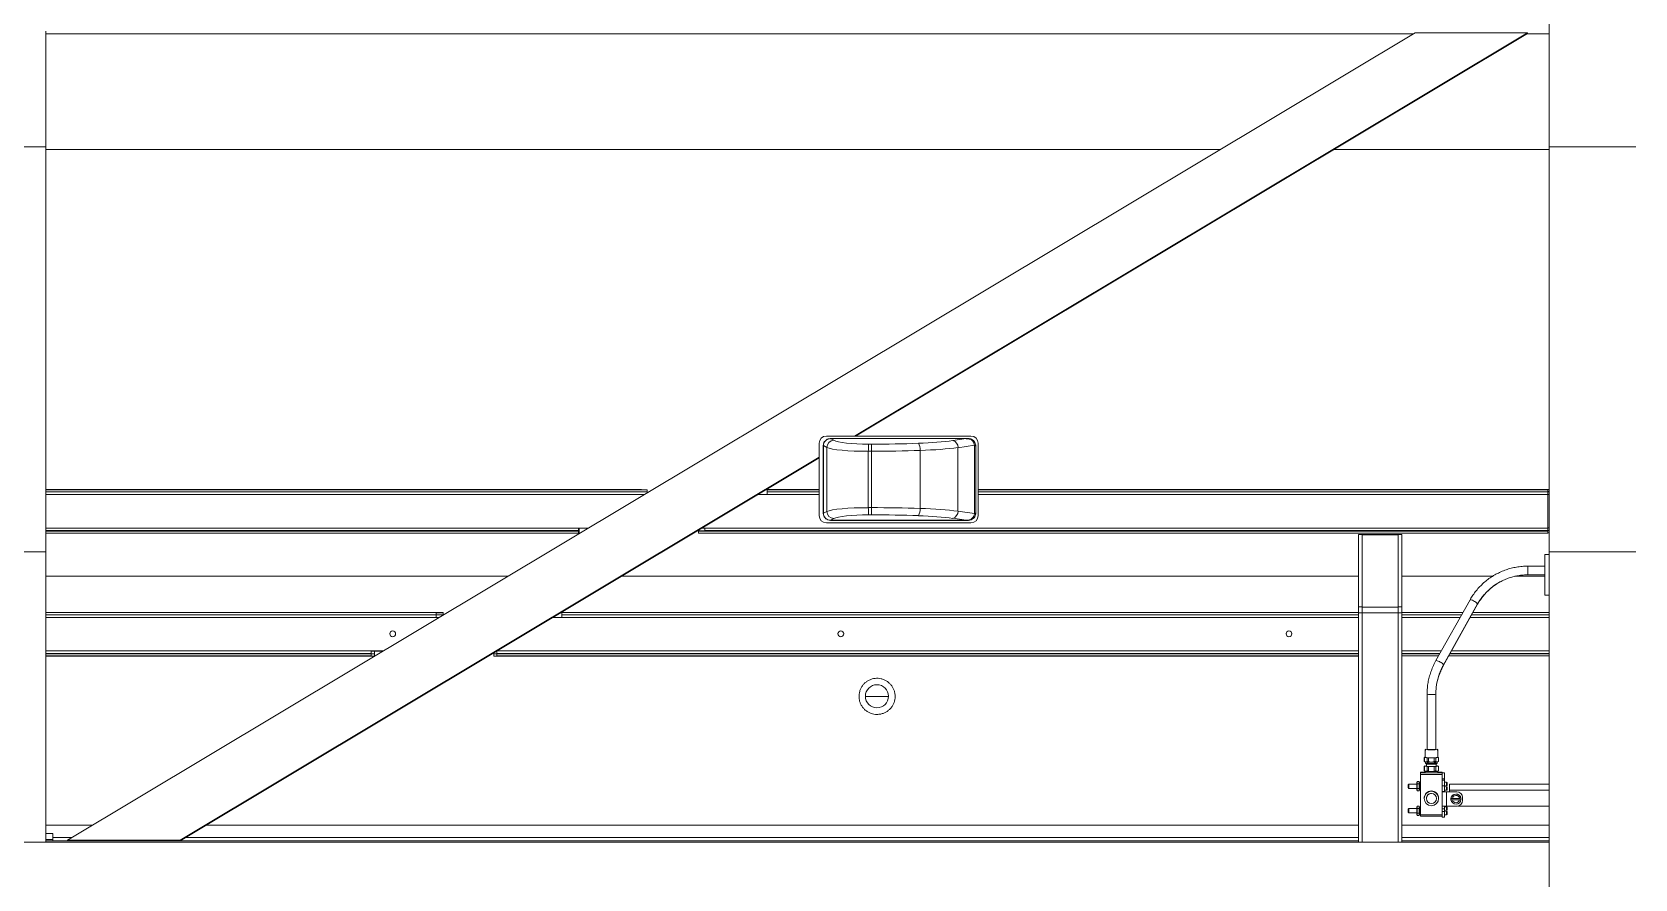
# Model space of a CAD drawing. Header units: millimetres. Extents: x -16985 to -606, y 2122 to 9380.
# Drawn here: x -9383 to -8274, y 5572 to 6158 of the extents above; entities that cross this region are included whole.
import ezdxf

# ---------------------------------------------------------------- set-up
doc = ezdxf.new("R2010")
doc.units = ezdxf.units.MM
for name, pattern in [('K5LT32768', [0]), ('K5LT32769', [0]), ('K5LT_THIN', [0])]:
    doc.linetypes.add(name, pattern=pattern)

msp = doc.modelspace()

# ---------------------------------------------------------------- linework, layer by layer
at = {"color": 7, "linetype": 'K5LT_THIN', "lineweight": 18}
for p, q in [((-8333.6, 6078.2), (-8333.6, 7287.2)), ((-9373.6, 6078.2), (-9373.6, 6158.3)), ((-9373.6, 6156.5), (-8427.2, 6156.5)), ((-9358.6, 5598.7), (-8426.4, 6157)), ((-8348.6, 6157), (-8814.1, 5878.2)), ((-8348.6, 6156.6), (-8813.4, 5878.2)), ((-8426.4, 6157), (-8348.6, 6157)), ((-8348.7, 6156.5), (-8333.6, 6156.5)), ((-8348.6, 6156.6), (-8348.6, 6157)), ((-9373.6, 6078.2), (-9413.6, 6078.2)), ((-9373.6, 5798.2), (-9373.6, 6078.2)), ((-8333.6, 6078.2), (-8273.6, 6078.2)), ((-8333.6, 5798.2), (-8333.6, 6078.2)), ((-8733.6, 5878.2), (-8833.6, 5878.2)), ((-8830.8, 5876.4), (-8830.7, 5876.4)), ((-8830.7, 5876.4), (-8828.5, 5875.3)), ((-8736.9, 5876.4), (-8830.7, 5876.4)), ((-8830.7, 5876.4), (-8830.7, 5876.4)), ((-8830.7, 5876.4), (-8736.9, 5876.4)), ((-8746.1, 5875.1), (-8736.9, 5876.4)), ((-8736.9, 5876.4), (-8736.9, 5876.4)), ((-8736.9, 5876.4), (-8735.3, 5876.4)), ((-8838.6, 5873.2), (-8838.6, 5823.2)), ((-8835.8, 5871.4), (-8835.7, 5871.4)), ((-8835.8, 5824.9), (-8835.8, 5871.4)), ((-8833.4, 5870.3), (-8835.7, 5871.6)), ((-8835.7, 5871.4), (-8835.7, 5824.9)), ((-8833.4, 5870.3), (-8833.4, 5826.1)), ((-8804.6, 5867.7), (-8804.6, 5828.7)), ((-8802.5, 5867.7), (-8804.6, 5867.7)), ((-8804.5, 5872.6), (-8802.5, 5872.6)), ((-8802.5, 5867.7), (-8802.5, 5828.7)), ((-8768.7, 5868.3), (-8768.7, 5828.1)), ((-8731.2, 5871.8), (-8742.6, 5870.1)), ((-8742.6, 5870.1), (-8742.6, 5826.2)), ((-8731.2, 5824.9), (-8731.2, 5871.4)), ((-8731.2, 5871.4), (-8730.3, 5871.4)), ((-8730.3, 5871.4), (-8730.3, 5824.9)), ((-8728.6, 5823.2), (-8728.6, 5873.2)), ((-8838.6, 5863.5), (-9280.7, 5598.7)), ((-8838.6, 5863.1), (-9280.7, 5598.3)), ((-8961.6, 5841.3), (-9373.6, 5841.3)), ((-8957.6, 5841), (-9373.6, 5841)), ((-8957.6, 5839.5), (-9373.6, 5839.5)), ((-8961.6, 5841.3), (-8961.6, 5841)), ((-8957.6, 5841.1), (-8961.6, 5841.1)), ((-8957.6, 5841), (-8957.6, 5841.1)), ((-8957.6, 5839.5), (-8957.6, 5841)), ((-8957.6, 5839.5), (-8957.6, 5838.9)), ((-8874.6, 5837.7), (-8881, 5837.7)), ((-8881, 5837.7), (-8874.6, 5837.7)), ((-8838.6, 5841.3), (-8874.6, 5841.3)), ((-8874.6, 5841), (-8874.6, 5841.3)), ((-8874.6, 5841), (-8874.6, 5839.5)), ((-8838.6, 5841), (-8874.6, 5841)), ((-8874.6, 5841), (-8874.6, 5841)), ((-8838.6, 5839.5), (-8874.6, 5839.5)), ((-8874.6, 5837.7), (-8874.6, 5839.5)), ((-8333.6, 5841.3), (-8728.6, 5841.3)), ((-8334.6, 5841), (-8728.6, 5841)), ((-8334.6, 5839.5), (-8728.6, 5839.5)), ((-8334.6, 5841), (-8334.6, 5839.5)), ((-8334.6, 5841), (-8334.6, 5841)), ((-8333.6, 5839.8), (-8334.6, 5839.8)), ((-8334.6, 5837.7), (-8334.6, 5839.5)), ((-8334.6, 5814.5), (-8334.6, 5837.7)), ((-8835.8, 5824.9), (-8835.7, 5824.9)), ((-8835.7, 5824.8), (-8833.4, 5826.1)), ((-8828.5, 5821.1), (-8830.7, 5820)), ((-8804.6, 5828.7), (-8802.5, 5828.7)), ((-8802.5, 5823.7), (-8804.5, 5823.7)), ((-8736.9, 5820), (-8746.1, 5821.3)), ((-8742.6, 5826.2), (-8731.2, 5824.6)), ((-8731.2, 5824.9), (-8730.3, 5824.9)), ((-9005.1, 5814.5), (-9373.6, 5814.5)), ((-9004.6, 5812.8), (-9373.6, 5812.8)), ((-9005.1, 5812.5), (-9373.6, 5812.5)), ((-9005.1, 5811), (-9373.6, 5811)), ((-9005.1, 5814.5), (-9005.1, 5813.4)), ((-8998.3, 5814.5), (-9005.1, 5814.5)), ((-9005.1, 5811), (-9005.1, 5812.5)), ((-9005.1, 5812.5), (-9005.1, 5812.5)), ((-9004.6, 5811.3), (-9005.1, 5811.3)), ((-9004.6, 5811.2), (-9005.1, 5811.2)), ((-9004.6, 5812.8), (-9004.6, 5814.5)), ((-9004.6, 5812.8), (-9004.6, 5811.3)), ((-9004.6, 5811.2), (-9004.6, 5811.3)), ((-8922.1, 5812.6), (-8922.1, 5813.1)), ((-8922.1, 5812.5), (-8922.1, 5812.6)), ((-8334.6, 5812.5), (-8922.1, 5812.5)), ((-8922.1, 5812.5), (-8922.1, 5811)), ((-8334.6, 5811), (-8922.1, 5811)), ((-8917.6, 5814.6), (-8917.6, 5812.8)), ((-8333.6, 5812.8), (-8917.6, 5812.8)), ((-8917.6, 5812.5), (-8917.6, 5812.8)), ((-8833.6, 5818.2), (-8733.6, 5818.2)), ((-8830.7, 5819.9), (-8830.8, 5819.9)), ((-8830.7, 5820), (-8736.9, 5820)), ((-8830.7, 5819.9), (-8830.7, 5820)), ((-8736.9, 5819.9), (-8830.7, 5819.9)), ((-8736.9, 5819.9), (-8736.9, 5820)), ((-8735.3, 5819.9), (-8736.9, 5819.9)), ((-8465.6, 5810.2), (-8465.6, 5810)), ((-8465.6, 5810), (-8465.6, 5760)), ((-8464.1, 5810.2), (-8464.1, 5810)), ((-8438.1, 5810.2), (-8463.1, 5810.2)), ((-8438.1, 5810.2), (-8463.1, 5810.2)), ((-8463.1, 5810), (-8438.1, 5810)), ((-8463.1, 5809.9), (-8438.1, 5809.9)), ((-8463.1, 5809.9), (-8463.1, 5759.9)), ((-8438.1, 5809.9), (-8438.1, 5759.9)), ((-8437.1, 5810), (-8437.1, 5810.2)), ((-8435.6, 5810), (-8435.6, 5810.2)), ((-8435.6, 5810), (-8435.6, 5760)), ((-8334.6, 5813.4), (-8334.6, 5814.5)), ((-8334.6, 5812.5), (-8334.6, 5812.5)), ((-8334.6, 5812.5), (-8334.6, 5811)), ((-8333.6, 5811.3), (-8334.6, 5811.3)), ((-8333.6, 5811.2), (-8334.6, 5811.2)), ((-9373.6, 5798.2), (-9413.6, 5798.2)), ((-9373.6, 5597.2), (-9373.6, 5798.2)), ((-8336.6, 5788.2), (-8348.4, 5788.2)), ((-8333.6, 5796.2), (-8336.6, 5796.2)), ((-8336.6, 5782.2), (-8336.6, 5796.2)), ((-8333.6, 5798.2), (-8273.6, 5798.2)), ((-8333.6, 5634.3), (-8333.6, 5798.2)), ((-8348.4, 5782.2), (-8336.6, 5782.2)), ((-8336.6, 5768.2), (-8336.6, 5782.2)), ((-8336.6, 5768.2), (-8333.6, 5768.2)), ((-9103.6, 5756.2), (-9373.6, 5756.2)), ((-9103.6, 5756.1), (-9373.6, 5756.1)), ((-9103.6, 5754.6), (-9373.6, 5754.6)), ((-9098.6, 5754.5), (-9373.6, 5754.5)), ((-9103.6, 5756.2), (-9103.6, 5756.1)), ((-9103.6, 5756.1), (-9103.6, 5754.6)), ((-9098.6, 5756.1), (-9103.6, 5756.1)), ((-9098.6, 5756), (-9103.6, 5756)), ((-9103.6, 5752.8), (-9103.6, 5754.5)), ((-9098.6, 5756), (-9098.6, 5756.1)), ((-9098.6, 5754.5), (-9098.6, 5756)), ((-9098.6, 5754.5), (-9098.6, 5754.4)), ((-8465.6, 5756.2), (-9016.6, 5756.2)), ((-9016.6, 5756.2), (-9016.6, 5756.1)), ((-8465.6, 5756.1), (-9016.6, 5756.1)), ((-9016.6, 5754.6), (-9016.6, 5756.1)), ((-8465.6, 5754.6), (-9016.6, 5754.6)), ((-9016.6, 5754.6), (-9016.6, 5752.8)), ((-9016.1, 5754.6), (-9016.1, 5754.5)), ((-8465.6, 5754.5), (-9016.1, 5754.5)), ((-9016.1, 5754.2), (-9016.1, 5754.5)), ((-8465.6, 5760), (-8465.6, 5756)), ((-8465.6, 5597.8), (-8465.6, 5756)), ((-8463.1, 5759.9), (-8438.1, 5759.9)), ((-8463.1, 5759.9), (-8463.1, 5755.9)), ((-8463.1, 5755.9), (-8438.1, 5755.9)), ((-8438.1, 5759.9), (-8438.1, 5755.9)), ((-8435.6, 5760), (-8435.6, 5756)), ((-8393.3, 5756.2), (-8435.6, 5756.2)), ((-8393.3, 5756.1), (-8435.6, 5756.1)), ((-8435.6, 5597.8), (-8435.6, 5756)), ((-8394.2, 5754.6), (-8435.6, 5754.6)), ((-8388.3, 5765), (-8412, 5722.9)), ((-8406.9, 5719.2), (-8383.1, 5761.9)), ((-8406.7, 5720), (-8383.1, 5762.1)), ((-8333.6, 5754.6), (-8387.2, 5754.6)), ((-8333.6, 5756.1), (-8386.4, 5756.1)), ((-8333.6, 5756.2), (-8386.3, 5756.2)), ((-9103.6, 5752.8), (-9373.6, 5752.8)), ((-9103.6, 5752.7), (-9103.6, 5752.8)), ((-9101.5, 5752.7), (-9103.6, 5752.7)), ((-9016.6, 5752.7), (-9023, 5752.7)), ((-9016.6, 5752.7), (-9023, 5752.7)), ((-9016.6, 5752.8), (-9016.6, 5752.7)), ((-9135.6, 5741.8), (-9135.6, 5741.4)), ((-9131.6, 5741.4), (-9131.6, 5741.8)), ((-8825.6, 5741.8), (-8825.6, 5741.4)), ((-8821.6, 5741.4), (-8821.6, 5741.8)), ((-8515.6, 5741.8), (-8515.6, 5741.4)), ((-8511.6, 5741.4), (-8511.6, 5741.8)), ((-9148.6, 5729.6), (-9373.6, 5729.6)), ((-9148.6, 5727.7), (-9373.6, 5727.7)), ((-9148.6, 5727.6), (-9373.6, 5727.6)), ((-9148.6, 5726.1), (-9373.6, 5726.1)), ((-9146.1, 5726), (-9373.6, 5726)), ((-9148.6, 5729.7), (-9139.9, 5729.7)), ((-9148.6, 5729.6), (-9148.6, 5729.7)), ((-9148.6, 5727.7), (-9148.6, 5729.6)), ((-9148.6, 5727.6), (-9148.6, 5727.7)), ((-9148.6, 5727.6), (-9148.6, 5726.1)), ((-9146.1, 5727.5), (-9148.6, 5727.5)), ((-9146.1, 5729.5), (-9146.1, 5727.6)), ((-9140.2, 5729.5), (-9146.1, 5729.5)), ((-9146.1, 5727.6), (-9146.1, 5727.5)), ((-9146.1, 5726), (-9146.1, 5727.5)), ((-9063.6, 5727.6), (-9063.6, 5728.4)), ((-9063.6, 5727.5), (-9063.6, 5727.6)), ((-9061.6, 5727.5), (-9063.6, 5727.5)), ((-9063.6, 5727.5), (-9063.6, 5726)), ((-8465.6, 5726), (-9063.6, 5726)), ((-9061.6, 5729.6), (-9061.6, 5727.7)), ((-9061.6, 5727.7), (-9061.6, 5727.6)), ((-8465.6, 5727.6), (-9061.6, 5727.6)), ((-9061.6, 5726.1), (-9061.6, 5727.6)), ((-8465.6, 5726.1), (-9061.6, 5726.1)), ((-8409.4, 5727.6), (-8435.6, 5727.6)), ((-8410.2, 5726.1), (-8435.6, 5726.1)), ((-8333.6, 5726.1), (-8403.1, 5726.1)), ((-8333.6, 5727.6), (-8402.2, 5727.6)), ((-8418.1, 5699.6), (-8418.1, 5661.3)), ((-8412.1, 5661.3), (-8412.1, 5699.6)), ((-8806.6, 5698), (-8790.6, 5698)), ((-8420, 5655.9), (-8420, 5655.6)), ((-8420, 5655.6), (-8420, 5653.1)), ((-8419.6, 5656.1), (-8419.9, 5655.9)), ((-8419.9, 5655.9), (-8419.5, 5655.9)), ((-8419.6, 5655.8), (-8419.9, 5655.6)), ((-8419.9, 5655.6), (-8419, 5655.8)), ((-8419.9, 5655.6), (-8419.9, 5653.1)), ((-8419, 5661.6), (-8419.5, 5661.1)), ((-8419, 5661.3), (-8419.5, 5660.8)), ((-8419.5, 5661.1), (-8419.5, 5660.8)), ((-8419.5, 5661.1), (-8419.5, 5661.1)), ((-8419.5, 5660.8), (-8419.5, 5655.8)), ((-8419, 5655.8), (-8418, 5655.5)), ((-8418, 5653), (-8418, 5655.5)), ((-8417, 5655.5), (-8415.1, 5655.7)), ((-8417, 5655.5), (-8417, 5653)), ((-8415.1, 5655.7), (-8413.1, 5655.5)), ((-8413.1, 5653), (-8413.1, 5655.5)), ((-8412.1, 5655.5), (-8411.2, 5655.8)), ((-8412.1, 5655.5), (-8412.1, 5653)), ((-8410.7, 5661.1), (-8411.2, 5661.6)), ((-8410.7, 5660.8), (-8411.2, 5661.3)), ((-8411.2, 5655.8), (-8410.2, 5655.6)), ((-8410.7, 5660.8), (-8410.7, 5661.1)), ((-8410.7, 5655.8), (-8410.7, 5660.8)), ((-8410.7, 5655.9), (-8410.2, 5655.9)), ((-8410.2, 5655.9), (-8410.6, 5656.1)), ((-8410.2, 5655.6), (-8410.6, 5655.8)), ((-8410.2, 5655.6), (-8410.2, 5655.9)), ((-8410.2, 5653.1), (-8410.2, 5655.6)), ((-8410.2, 5653.1), (-8410.2, 5655.6)), ((-8419.5, 5645.8), (-8422.6, 5645.8)), ((-8422.6, 5645.8), (-8422.6, 5645.2)), ((-8422.6, 5645.8), (-8422.6, 5645.8)), ((-8422.6, 5645.2), (-8407.6, 5645.2)), ((-8422.6, 5645.2), (-8422.6, 5644.2)), ((-8407.6, 5644.2), (-8422.6, 5644.2)), ((-8422.6, 5644.2), (-8422.6, 5616.2)), ((-8420, 5649.9), (-8420, 5649.6)), ((-8420, 5649.6), (-8420, 5646.6)), ((-8419.9, 5653.1), (-8419.6, 5652.8)), ((-8419.9, 5653.1), (-8419, 5652.8)), ((-8419.6, 5650.1), (-8419.9, 5649.9)), ((-8419, 5650), (-8419.9, 5649.9)), ((-8419.6, 5649.8), (-8419.9, 5649.6)), ((-8419, 5649.8), (-8419.9, 5649.6)), ((-8419.9, 5649.6), (-8419.9, 5646.6)), ((-8419.9, 5646.6), (-8419.6, 5646.3)), ((-8419, 5646.3), (-8419.9, 5646.6)), ((-8419.5, 5646.3), (-8419.5, 5645.4)), ((-8419.5, 5645.4), (-8419.4, 5645.3)), ((-8419.1, 5652.8), (-8419.1, 5651.9)), ((-8419.1, 5651.9), (-8418.5, 5651.3)), ((-8419, 5652.8), (-8418, 5653)), ((-8418, 5649.5), (-8419, 5649.8)), ((-8418, 5646.5), (-8419, 5646.3)), ((-8418.5, 5651.3), (-8418.5, 5649.8)), ((-8418, 5646.5), (-8418, 5649.5)), ((-8417, 5653), (-8415.1, 5652.7)), ((-8415.1, 5649.7), (-8417, 5649.5)), ((-8417, 5649.5), (-8417, 5646.5)), ((-8415.1, 5646.2), (-8417, 5646.5)), ((-8415.1, 5652.7), (-8413.1, 5653)), ((-8413.1, 5649.5), (-8415.1, 5649.7)), ((-8413.1, 5646.5), (-8415.1, 5646.2)), ((-8413.1, 5646.5), (-8413.1, 5649.5)), ((-8412.1, 5653), (-8411.2, 5652.8)), ((-8411.2, 5649.8), (-8412.1, 5649.5)), ((-8412.1, 5649.5), (-8412.1, 5646.5)), ((-8411.2, 5646.3), (-8412.1, 5646.5)), ((-8411.7, 5651.3), (-8411.1, 5651.9)), ((-8411.7, 5649.8), (-8411.7, 5651.3)), ((-8411.2, 5652.8), (-8410.2, 5653.1)), ((-8410.2, 5649.9), (-8411.2, 5650)), ((-8410.2, 5649.6), (-8411.2, 5649.8)), ((-8410.2, 5646.6), (-8411.2, 5646.3)), ((-8411.1, 5651.9), (-8411.1, 5652.8)), ((-8410.8, 5645.3), (-8410.7, 5645.4)), ((-8410.7, 5645.4), (-8410.7, 5646.3)), ((-8407.6, 5645.8), (-8410.7, 5645.8)), ((-8410.6, 5652.8), (-8410.2, 5653.1)), ((-8410.2, 5649.9), (-8410.6, 5650.1)), ((-8410.2, 5649.6), (-8410.6, 5649.8)), ((-8410.6, 5646.3), (-8410.2, 5646.6)), ((-8410.2, 5649.6), (-8410.2, 5649.9)), ((-8410.2, 5646.6), (-8410.2, 5649.6)), ((-8410.2, 5646.6), (-8410.2, 5649.6)), ((-8407.6, 5645.2), (-8407.6, 5645.8)), ((-8407.6, 5645.8), (-8407.6, 5645.8)), ((-8406.1, 5645.3), (-8407.6, 5645.3)), ((-8407.6, 5645.3), (-8406.1, 5645.3)), ((-8407.6, 5645.2), (-8407.6, 5645.3)), ((-8407.6, 5645.2), (-8406.1, 5645.2)), ((-8407.6, 5645.2), (-8407.6, 5644.2)), ((-8407.6, 5641.1), (-8407.6, 5644.2)), ((-8406.1, 5645.2), (-8406.1, 5645.3)), ((-8406.1, 5645.3), (-8406.1, 5645.3)), ((-8406.1, 5641.1), (-8406.1, 5645.2)), ((-8430.6, 5637.5), (-8431.1, 5637)), ((-8431.1, 5637), (-8431.1, 5635)), ((-8431.1, 5635), (-8430.6, 5634.5)), ((-8425.2, 5637.5), (-8430.6, 5637.5)), ((-8430.6, 5637.5), (-8430.6, 5636)), ((-8430.6, 5636), (-8430.6, 5634.5)), ((-8430.6, 5634.5), (-8425.2, 5634.5)), ((-8424.8, 5639.2), (-8425.2, 5638.5)), ((-8425.2, 5638.5), (-8425.2, 5633.5)), ((-8425.2, 5633.5), (-8424.8, 5632.8)), ((-8423.7, 5639.2), (-8424.8, 5639.2)), ((-8423.7, 5637.6), (-8424.8, 5637.6)), ((-8423.7, 5634.4), (-8424.8, 5634.4)), ((-8424.8, 5632.8), (-8423.7, 5632.8)), ((-8423.4, 5638.5), (-8423.7, 5639.2)), ((-8423.7, 5632.8), (-8423.4, 5633.5)), ((-8423.4, 5636), (-8423.4, 5638.5)), ((-8422.6, 5638.3), (-8423.4, 5638.3)), ((-8423.4, 5636.1), (-8422.6, 5636.4)), ((-8423.4, 5633.5), (-8423.4, 5636)), ((-8422.6, 5635.8), (-8423.4, 5635.5)), ((-8423.4, 5633.6), (-8422.6, 5633.6)), ((-8415.5, 5632.6), (-8415.1, 5632.7)), ((-8415.1, 5632.7), (-8414.5, 5632.6)), ((-8407.6, 5641.1), (-8406.1, 5641.1)), ((-8407.6, 5640.1), (-8407.6, 5641.1)), ((-8407.6, 5640.1), (-8406.1, 5640.1)), ((-8407.6, 5636.6), (-8407.6, 5640.1)), ((-8407.6, 5616.2), (-8407.6, 5636.6)), ((-8407.6, 5636.2), (-8406.1, 5636.2)), ((-8406.1, 5640.1), (-8406.1, 5641.1)), ((-8406.1, 5636.2), (-8406.1, 5640.1)), ((-8404.6, 5638.7), (-8406.1, 5638.7)), ((-8406.1, 5632.3), (-8406.1, 5636.2)), ((-8406.1, 5633.2), (-8404.6, 5633.2)), ((-8405, 5636.4), (-8404.6, 5636.4)), ((-8405, 5635.6), (-8405, 5636.4)), ((-8404.6, 5635.6), (-8405, 5635.6)), ((-8404.1, 5636.4), (-8404.6, 5636.4)), ((-8404.6, 5635.6), (-8404.1, 5635.6)), ((-8404.1, 5638.2), (-8404.1, 5636.4)), ((-8404.1, 5635.6), (-8404.1, 5633.7)), ((-8333.6, 5637.3), (-8402.6, 5637.3)), ((-8402.6, 5633.2), (-8402.6, 5637.3)), ((-8402.6, 5637.3), (-8402.6, 5637.3)), ((-8333.6, 5633.2), (-8402.6, 5633.2)), ((-8402.6, 5632.2), (-8402.6, 5633.2)), ((-8400.8, 5637.4), (-8333.6, 5637.6)), ((-8333.6, 5633.2), (-8333.6, 5634.3)), ((-8333.6, 5622.2), (-8333.6, 5633.2)), ((-8424.8, 5622.2), (-8425.2, 5621.5)), ((-8425.2, 5621.5), (-8425.2, 5616.5)), ((-8423.7, 5622.2), (-8424.8, 5622.2)), ((-8423.4, 5621.5), (-8423.7, 5622.2)), ((-8423.4, 5619), (-8423.4, 5621.5)), ((-8420.1, 5627.7), (-8420.1, 5627.7)), ((-8420.1, 5627.6), (-8420.1, 5627.5)), ((-8418.6, 5627.5), (-8418.6, 5627.5)), ((-8411.6, 5627.5), (-8411.6, 5627.5)), ((-8410.1, 5627.9), (-8410.1, 5627.7)), ((-8410.1, 5627.7), (-8410.1, 5627.7)), ((-8410.1, 5627.5), (-8410.1, 5627.6)), ((-8407.6, 5632.3), (-8406.1, 5632.3)), ((-8406.1, 5632.2), (-8407.6, 5632.2)), ((-8406.1, 5632.2), (-8406.1, 5632.3)), ((-8406.1, 5620.4), (-8406.1, 5622.2)), ((-8404.6, 5621.7), (-8406.1, 5621.7)), ((-8404.6, 5632.2), (-8404.6, 5622.2)), ((-8404.6, 5632.2), (-8397.6, 5632.2)), ((-8404.6, 5632.2), (-8404.6, 5632.2)), ((-8404.6, 5632.2), (-8397.6, 5632.2)), ((-8397.6, 5622.2), (-8404.6, 5622.2)), ((-8401.6, 5627.1), (-8401.6, 5627.1)), ((-8401.5, 5627.5), (-8401.5, 5627.5)), ((-8401.5, 5626.5), (-8394.6, 5626.7)), ((-8401.5, 5626.5), (-8401.5, 5626.5)), ((-8400.5, 5627.5), (-8395.6, 5627.6)), ((-8395.6, 5626.6), (-8400.5, 5626.5)), ((-8397.6, 5632.2), (-8397.6, 5632.2)), ((-8333.6, 5622.2), (-8397, 5622.2)), ((-8394.6, 5627.7), (-8394.6, 5627.7)), ((-8394.6, 5627.1), (-8394.6, 5627.1)), ((-8394.6, 5626.7), (-8394.6, 5626.7)), ((-8393.6, 5628.2), (-8393.6, 5628.2)), ((-8393.6, 5628.2), (-8393.6, 5626.2)), ((-8333.6, 4760.2), (-8333.6, 5622.2)), ((-8430.6, 5620.5), (-8431.1, 5620)), ((-8431.1, 5620), (-8431.1, 5618)), ((-8431.1, 5618), (-8430.6, 5617.5)), ((-8425.2, 5620.5), (-8430.6, 5620.5)), ((-8430.6, 5620.5), (-8430.6, 5619)), ((-8430.6, 5619), (-8430.6, 5617.5)), ((-8430.6, 5617.5), (-8425.2, 5617.5)), ((-8425.2, 5616.5), (-8424.8, 5615.8)), ((-8423.7, 5620.6), (-8424.8, 5620.6)), ((-8423.7, 5617.4), (-8424.8, 5617.4)), ((-8424.8, 5615.8), (-8423.7, 5615.8)), ((-8423.7, 5615.8), (-8423.4, 5616.5)), ((-8422.6, 5621.3), (-8423.4, 5621.3)), ((-8423.4, 5619.1), (-8422.6, 5619.4)), ((-8423.4, 5616.5), (-8423.4, 5619)), ((-8422.6, 5618.8), (-8423.4, 5618.5)), ((-8423.4, 5616.6), (-8422.6, 5616.6)), ((-8422.6, 5616.2), (-8407.6, 5616.2)), ((-8422.6, 5616.2), (-8422.6, 5615.2)), ((-8422.6, 5615.2), (-8407.6, 5615.2)), ((-8407.6, 5620.4), (-8406.1, 5620.4)), ((-8407.6, 5618.4), (-8406.1, 5618.4)), ((-8407.6, 5616.2), (-8407.6, 5615.2)), ((-8407.6, 5614.5), (-8407.6, 5615.2)), ((-8407.6, 5614.5), (-8406.1, 5614.5)), ((-8406.1, 5618.4), (-8406.1, 5620.4)), ((-8406.1, 5614.5), (-8406.1, 5618.4)), ((-8406.1, 5616.2), (-8404.6, 5616.2)), ((-8405, 5619.4), (-8404.6, 5619.4)), ((-8405, 5618.6), (-8405, 5619.4)), ((-8404.6, 5618.6), (-8405, 5618.6)), ((-8404.1, 5619.4), (-8404.6, 5619.4)), ((-8404.6, 5618.6), (-8404.1, 5618.6)), ((-8404.1, 5621.2), (-8404.1, 5619.4)), ((-8404.1, 5618.6), (-8404.1, 5616.7)), ((-9368.6, 5603.2), (-9373.6, 5603.2)), ((-9368.6, 5600.6), (-9368.6, 5603.2)), ((-9368.6, 5598.2), (-9368.6, 5600.6)), ((-11573.6, 5597.2), (-8333.6, 5597.2)), ((-9373.6, 5597.2), (-9413.6, 5597.2)), ((-9368.6, 5599.2), (-9373.6, 5599.2)), ((-9373.6, 5598.2), (-8465.6, 5598.2)), ((-9280.7, 5598.7), (-9358.6, 5598.7)), ((-9358.6, 5598.3), (-9358.6, 5598.7)), ((-9280.7, 5598.3), (-9358.6, 5598.3)), ((-9354.7, 5598.3), (-9354.7, 5598.7)), ((-9284.6, 5598.7), (-9354.7, 5598.7)), ((-9354.7, 5598.3), (-9354.1, 5598.7)), ((-9284.6, 5598.3), (-9354.7, 5598.3)), ((-9284.6, 5598.3), (-9284.6, 5598.7)), ((-9280.7, 5598.3), (-9280.7, 5598.7)), ((-8435.6, 5598.2), (-8333.6, 5598.2))]:
    msp.add_line(p, q, dxfattribs=at)
at = {"color": 8, "linetype": 'K5LT32768', "lineweight": 15, "true_color": 0x808080}
for p, q in [((-8560.9, 6076.4), (-9373.6, 6076.4)), ((-8333.6, 6076.4), (-8482.4, 6076.4)), ((-8959.5, 5837.7), (-9373.6, 5837.7)), ((-8838.6, 5837.7), (-8874.6, 5837.7)), ((-8334.6, 5837.7), (-8728.6, 5837.7)), ((-8333.6, 5839.7), (-8334.6, 5839.7)), ((-8333.6, 5837.8), (-8334.6, 5837.8)), ((-8917.6, 5812.6), (-8922.1, 5812.6)), ((-8334.6, 5814.5), (-8919.8, 5814.5)), ((-8463.1, 5810.2), (-8463.1, 5810)), ((-8438.1, 5810.2), (-8438.1, 5810)), ((-8333.6, 5814.6), (-8334.6, 5814.6)), ((-8348.4, 5785.2), (-8348.4, 5788.2)), ((-9053.9, 5781.2), (-9373.6, 5781.2)), ((-8465.6, 5781.2), (-8975.4, 5781.2)), ((-8372.8, 5781.2), (-8435.6, 5781.2)), ((-8336.6, 5781.2), (-8357.3, 5781.2)), ((-8348.4, 5782.2), (-8348.4, 5785.2)), ((-8463.1, 5597.7), (-8463.1, 5755.9)), ((-8438.1, 5597.7), (-8438.1, 5755.9)), ((-9101.5, 5752.7), (-9103.6, 5752.7)), ((-8465.6, 5752.8), (-9016.6, 5752.8)), ((-8395.2, 5752.8), (-8435.6, 5752.8)), ((-8333.6, 5752.8), (-8388.2, 5752.8)), ((-9146.1, 5729.5), (-9148.6, 5729.5)), ((-9146.1, 5727.6), (-9148.6, 5727.6)), ((-9061.6, 5727.6), (-9063.6, 5727.6)), ((-9061.6, 5729.5), (-9061.7, 5729.5)), ((-8465.6, 5727.7), (-9061.6, 5727.7)), ((-8465.6, 5729.6), (-9061.5, 5729.6)), ((-8408.2, 5729.6), (-8435.6, 5729.6)), ((-8409.3, 5727.7), (-8435.6, 5727.7)), ((-8333.6, 5727.7), (-8402.2, 5727.7)), ((-8333.6, 5729.6), (-8401.1, 5729.6)), ((-8419.5, 5645.8), (-8422.6, 5645.8)), ((-8407.6, 5645.8), (-8410.7, 5645.8)), ((-8404.6, 5636.4), (-8404.6, 5638.7)), ((-8404.6, 5633.2), (-8404.6, 5635.6)), ((-8404.6, 5619.4), (-8404.6, 5621.7)), ((-8404.6, 5616.2), (-8404.6, 5618.6)), ((-9341.3, 5609), (-9373.6, 5609)), ((-9368.6, 5600.6), (-9355.4, 5600.6)), ((-9276.9, 5600.6), (-8465.6, 5600.6)), ((-8465.6, 5609), (-9262.8, 5609)), ((-8333.6, 5609), (-8435.6, 5609)), ((-8435.6, 5600.6), (-8333.6, 5600.6))]:
    msp.add_line(p, q, dxfattribs=at)
at = {"color": 8, "linetype": 'K5LT32769', "true_color": 0x808080, "const_width": 0.18}
for points in [[(-8383.1, 5761.9), (-8383.1, 5761.9), (-8383.1, 5762)], [(-8406.9, 5719.2), (-8406.9, 5719.3), (-8407, 5719.4)]]:
    msp.add_lwpolyline(points, dxfattribs=at)
at = {"color": 7, "linetype": 'K5LT_THIN', "const_width": 0.18}
for points in [[(-8419.9, 5655.9), (-8419.9, 5655.9), (-8419.9, 5655.9), (-8420, 5655.9), (-8420, 5655.9), (-8420, 5655.9), (-8419.9, 5655.9)], [(-8419.9, 5655.6), (-8419.9, 5655.6), (-8419.9, 5655.6), (-8420, 5655.6), (-8420, 5655.6), (-8420, 5655.6), (-8419.9, 5655.6)], [(-8419.5, 5656.1), (-8419.5, 5656.1), (-8419.6, 5656.1), (-8419.5, 5656.1), (-8419.5, 5656.1)], [(-8419, 5655.8), (-8419.2, 5655.8), (-8419.4, 5655.8), (-8419.5, 5655.8), (-8419.6, 5655.8), (-8419.5, 5655.9), (-8419.5, 5655.9)], [(-8419.5, 5660.8), (-8419.5, 5660.8), (-8419.3, 5660.8), (-8418.8, 5660.8), (-8417.9, 5660.8), (-8416.9, 5660.7), (-8415.7, 5660.7), (-8414.4, 5660.7), (-8413.2, 5660.7), (-8412.2, 5660.8), (-8411.4, 5660.8), (-8410.8, 5660.8), (-8410.7, 5660.8), (-8410.7, 5660.8)], [(-8418.1, 5661.7), (-8418.2, 5661.7), (-8418.8, 5661.6), (-8419, 5661.6), (-8418.8, 5661.6), (-8418.2, 5661.5), (-8418.1, 5661.5)], [(-8418.1, 5661.4), (-8418.2, 5661.4), (-8418.8, 5661.4), (-8419, 5661.3), (-8418.8, 5661.3), (-8418.2, 5661.3), (-8417.3, 5661.3), (-8416.3, 5661.2), (-8415.1, 5661.2), (-8413.8, 5661.2), (-8412.8, 5661.3), (-8411.9, 5661.3), (-8411.3, 5661.3), (-8411.2, 5661.3), (-8411.3, 5661.4), (-8411.9, 5661.4), (-8412.1, 5661.4)], [(-8419.5, 5661.1), (-8419.3, 5661.1), (-8419.2, 5661.1)], [(-8418.1, 5661.6), (-8418.1, 5661.6), (-8418.1, 5661.6), (-8418.1, 5661.6)], [(-8415.1, 5661.3), (-8416.1, 5661.3), (-8417, 5661.3), (-8417.7, 5661.3), (-8418.1, 5661.3), (-8418.1, 5661.4), (-8418.1, 5661.4)], [(-8412.1, 5661.4), (-8412, 5661.4), (-8412, 5661.3), (-8412.4, 5661.3), (-8413.1, 5661.3), (-8414, 5661.3), (-8415.1, 5661.3)], [(-8412.1, 5661.5), (-8411.9, 5661.5), (-8411.3, 5661.6), (-8411.2, 5661.6), (-8411.3, 5661.6), (-8411.9, 5661.7), (-8412.1, 5661.7)], [(-8412.1, 5661.6), (-8412, 5661.6), (-8412, 5661.6), (-8412.1, 5661.6)], [(-8410.7, 5655.9), (-8410.6, 5655.9), (-8410.6, 5655.8), (-8410.6, 5655.8), (-8410.7, 5655.8), (-8410.9, 5655.8), (-8411.2, 5655.8)], [(-8410.9, 5661.1), (-8410.8, 5661.1), (-8410.7, 5661.1), (-8410.7, 5661.1)], [(-8410.7, 5656.1), (-8410.6, 5656.1), (-8410.6, 5656.1), (-8410.6, 5656.1), (-8410.7, 5656.1)], [(-8410.2, 5655.9), (-8410.2, 5655.9), (-8410.2, 5655.9), (-8410.2, 5655.9), (-8410.2, 5655.9), (-8410.2, 5655.9), (-8410.2, 5655.9)], [(-8410.2, 5655.6), (-8410.2, 5655.6), (-8410.2, 5655.6), (-8410.2, 5655.6), (-8410.2, 5655.6), (-8410.2, 5655.6), (-8410.2, 5655.6)], [(-8419.9, 5649.9), (-8419.9, 5649.9), (-8419.9, 5649.9), (-8420, 5649.9), (-8420, 5649.9), (-8420, 5649.9), (-8419.9, 5649.9)], [(-8419.9, 5649.6), (-8419.9, 5649.6), (-8419.9, 5649.6), (-8420, 5649.6), (-8420, 5649.6), (-8420, 5649.6), (-8419.9, 5649.6)], [(-8419, 5650), (-8419.2, 5650.1), (-8419.4, 5650.1), (-8419.5, 5650.1), (-8419.6, 5650.1), (-8419.5, 5650.1), (-8419.4, 5650.1), (-8419.2, 5650.1), (-8419, 5650.2)], [(-8419, 5649.8), (-8419.2, 5649.8), (-8419.4, 5649.8), (-8419.5, 5649.8), (-8419.6, 5649.8), (-8419.5, 5649.9), (-8419.4, 5649.9), (-8419.2, 5649.9), (-8419, 5649.9)], [(-8419, 5650.2), (-8418.6, 5650.2), (-8418.5, 5650.2)], [(-8418.5, 5650), (-8418.6, 5650), (-8419, 5650)], [(-8419, 5649.9), (-8418.6, 5649.9), (-8418.5, 5649.9)], [(-8411.7, 5650.2), (-8411.5, 5650.2), (-8411.2, 5650.2)], [(-8411.2, 5650), (-8411.5, 5650), (-8411.7, 5650)], [(-8411.7, 5649.9), (-8411.5, 5649.9), (-8411.2, 5649.9)], [(-8411.2, 5650.2), (-8410.9, 5650.1), (-8410.7, 5650.1), (-8410.6, 5650.1), (-8410.6, 5650.1), (-8410.6, 5650.1), (-8410.7, 5650.1), (-8410.9, 5650.1), (-8411.2, 5650)], [(-8411.2, 5649.9), (-8410.9, 5649.9), (-8410.7, 5649.9), (-8410.6, 5649.9), (-8410.6, 5649.8), (-8410.6, 5649.8), (-8410.7, 5649.8), (-8410.9, 5649.8), (-8411.2, 5649.8)], [(-8410.2, 5649.9), (-8410.2, 5649.9), (-8410.2, 5649.9), (-8410.2, 5649.9), (-8410.2, 5649.9), (-8410.2, 5649.9), (-8410.2, 5649.9)], [(-8410.2, 5649.6), (-8410.2, 5649.6), (-8410.2, 5649.6), (-8410.2, 5649.6), (-8410.2, 5649.6), (-8410.2, 5649.6), (-8410.2, 5649.6)]]:
    msp.add_lwpolyline(points, dxfattribs=at)
at = {"color": 7, "linetype": 'K5LT_THIN', "lineweight": 18}
for centre, radius in [((-9133.6, 5741.4), 2), ((-8823.6, 5741.4), 2), ((-8513.6, 5741.4), 2), ((-8798.6, 5698.2), 8), ((-8415.1, 5627.5), 5), ((-8415.1, 5627.5), 3.5)]:
    msp.add_circle(centre, radius, dxfattribs=at)
for centre, radius, start, end in [((-8833.6, 5873.2), 5, 90, 180), ((-8830.8, 5876), 0.451, 90.4273, 115.3366), ((-8735.3, 5875.4), 1.03, 47.3378, 88.3074), ((-8733.6, 5873.2), 5, 0, 90), ((-8835.5, 5871.8), 0.259, 181.3869, 231.0265), ((-8830.8, 5871.4), 5, 176.2766, 180), ((-8833.7, 5871.4), 2, 176.2766, 180), ((-8828.2, 5870.2), 5.11, 93.1239, 178.2884), ((-8776.9, 5869), 8.18, 355.0971, 31.3284), ((-8747.6, 5870.3), 5.05, 358.488, 72.5828), ((-8731.3, 5872.9), 1.17, 275.6677, 324.4705), ((-8733.2, 5871.4), 2, 0, 9.3191), ((-8735.3, 5871.4), 5, 0, 9.3191), ((-8833.6, 5823.2), 5, 180, 270), ((-8830.8, 5824.9), 5, 180, 183.7234), ((-8835.5, 5824.6), 0.259, 128.9735, 178.6131), ((-8833.7, 5824.9), 2, 180, 183.7234), ((-8828.2, 5826.2), 5.11, 181.7116, 266.8761), ((-8776.9, 5827.4), 8.18, 328.6716, 4.9029), ((-8747.6, 5826.1), 5.05, 287.4172, 1.512), ((-8733.6, 5823.2), 5, 270, 0), ((-8733.2, 5824.9), 2, 350.6809, 0), ((-8731.3, 5823.4), 1.17, 35.5295, 84.3323), ((-8735.3, 5824.9), 5, 350.6809, 0), ((-8830.8, 5820.4), 0.451, 244.6634, 269.5727), ((-8735.3, 5821), 1.03, 271.6926, 312.6622), ((-8463.7, 5770.4), 39.8, 89.101, 92.6988), ((-8463.7, 5849.8), 39.8, 267.3012, 270.899), ((-8463.3, 5794.3), 15.9, 89.101, 92.6988), ((-8463.3, 5825.9), 15.9, 267.3012, 270.899), ((-8437.4, 5770.4), 39.8, 87.3012, 90.899), ((-8437.8, 5794.3), 15.9, 87.3012, 90.899), ((-8437.8, 5825.9), 15.9, 269.101, 272.6988), ((-8437.4, 5849.8), 39.8, 269.101, 272.6988), ((-8463.7, 5799.8), 39.8, 267.3012, 270.899), ((-8463.7, 5795.8), 39.8, 267.3012, 270.899), ((-8437.4, 5799.8), 39.8, 269.101, 272.6988), ((-8437.4, 5795.8), 39.8, 269.101, 272.6988), ((-8798.6, 5698.2), 8, 180.0028, 359.9972), ((-8416.3, 5696.8), 41.1, 265.5311, 271.6716), ((-8415.5, 5763.9), 108.2, 268.1599, 270.2248), ((-8415.7, 5692.3), 31, 265.6727, 271.8141), ((-8415.7, 5785.2), 129.7, 268.9741, 269.4106), ((-8413.9, 5696.8), 41.1, 268.3284, 274.4689), ((-8414.6, 5763.9), 108.2, 269.7752, 271.8401), ((-8414, 5685.1), 23.8, 268.328, 274.7857), ((-8414.4, 5785.2), 129.7, 270.5894, 271.0259), ((-8419.9, 5653.1), 0.0454, 223.8882, 270.7571), ((-8419.9, 5646.6), 0.0454, 223.8882, 270.7571), ((-8419, 5655.9), 3.16, 259.7459, 270.6537), ((-8419, 5649.5), 3.16, 259.7459, 270.6537), ((-8415.1, 5714.1), 68.8, 266.3313, 273.6687), ((-8416.3, 5684.9), 39.6, 265.526, 271.7441), ((-8415.1, 5712.6), 60.8, 266.2254, 273.7746), ((-8415.5, 5760.9), 108.2, 268.1599, 270.2248), ((-8415.5, 5757.9), 108.2, 268.1599, 270.2248), ((-8415.5, 5754.4), 108.2, 268.1599, 270.2248), ((-8415.1, 5700.9), 49.7, 266.0802, 273.9198), ((-8415.1, 5697.7), 48, 265.9402, 274.0598), ((-8415.7, 5782.7), 129.7, 268.9741, 269.4106), ((-8415.7, 5779.2), 129.7, 268.9741, 269.4106), ((-8415.7, 5776.2), 129.7, 268.9741, 269.4106), ((-8414.6, 5760.9), 108.2, 269.7752, 271.8401), ((-8414.6, 5757.9), 108.2, 269.7752, 271.8401), ((-8414.6, 5754.4), 108.2, 269.7752, 271.8401), ((-8413.8, 5684.9), 39.6, 268.2559, 274.474), ((-8414.4, 5782.7), 129.7, 270.5894, 271.0259), ((-8414.4, 5779.2), 129.7, 270.5894, 271.0259), ((-8414.4, 5776.2), 129.7, 270.5894, 271.0259), ((-8411.1, 5655.9), 3.16, 269.3463, 280.2541), ((-8411.1, 5649.5), 3.16, 269.3463, 280.2541), ((-8410.2, 5653.1), 0.0454, 269.2429, 316.1118), ((-8410.2, 5646.6), 0.0454, 269.2429, 316.1118), ((-8415.1, 5627.6), 5, 89.9911, 179.9918), ((-8415.1, 5627.6), 5, 0.0082, 90.0089), ((-8404.6, 5638.2), 0.5, 0, 90), ((-8404.6, 5633.7), 0.5, 270, 0), ((-8401.2, 5619.6), 17.8, 88.6462, 94.4492), ((-8415.1, 5627.5), 3.5, 89.9903, 179.9926), ((-8415.1, 5627.5), 3.5, 0.0087, 90.0083), ((-8405.3, 5662.9), 30.8, 265.8072, 271.3954), ((-8405.3, 5652.9), 30.8, 265.8072, 271.3954), ((-8404.9, 5647.6), 15.4, 265.8072, 271.3954), ((-8404.6, 5621.2), 0.5, 0, 90), ((-8398.1, 5627.1), 3.5, 0.0119, 179.9881), ((-8398.1, 5627.1), 3.5, 173.1839, 189.6152), ((-8398.1, 5627.1), 3.5, 9.626, 173.1713), ((-8398.1, 5627.1), 3.5, 189.626, 353.1713), ((-8398.1, 5627.1), 2.5, 12.9499, 169.8475), ((-8398.1, 5627.1), 2.5, 192.9499, 349.8475), ((-8397.6, 5628.2), 4, 0.0085, 90.0085), ((-8397.6, 5628.2), 4, 0.0085, 90.0085), ((-8397.6, 5626.2), 4, 269.9915, 359.9915), ((-8398.1, 5627.1), 3.5, 353.1839, 9.6152), ((-8404.6, 5616.7), 0.5, 270, 0)]:
    msp.add_arc(centre, radius, start, end, dxfattribs=at)
at = {"color": 8, "linetype": 'K5LT32768', "lineweight": 15, "true_color": 0x808080}
for centre, radius, start, end in [((-8388.7, 5759.7), 5.29, 50.4548, 86.2512), ((-8387, 5759.4), 4.68, 34.2812, 69.2385), ((-8412.3, 5717.6), 5.3, 50.4632, 86.2367), ((-8410.6, 5717.4), 4.68, 34.3007, 69.228), ((-8415.7, 5730.5), 31, 265.676, 271.8121), ((-8414, 5723.3), 23.8, 268.3256, 274.7898)]:
    msp.add_arc(centre, radius, start, end, dxfattribs=at)
at = {"color": 7, "linetype": 'K5LT_THIN', "lineweight": 18}
for centre, major_axis, ratio, start_param, end_param in [((-8834.4, 5873.4), (6.17, 2.12), 0.336985, 0.811505, 0.876885), ((-8723, 5873.4), (14.8, -2.9), 0.046569, 2.491408, 2.809302), ((-8804.4, 5871.2), (30, 0), 0.118546, -2.879793, -1.576558), ((-8804.4, 5876.2), (25, 0), 0.142258, -2.879793, -1.576558), ((-8803.5, 5893.2), (144.8, 0), 0.142258, -1.563897, -1.336208), ((-8803.5, 5888.3), (149.8, 0), 0.13751, -1.564013, -1.336208), ((-8781.5, 5880.1), (50, 0), 0.142258, -1.336208, -0.785398), ((-8781.5, 5875.2), (55, 0), 0.129332, -1.336208, -0.785398), ((-8804.4, 5825.1), (30, 0), 0.118546, 1.576558, 2.879793), ((-8804.4, 5820.2), (25, 0), 0.142258, 1.576558, 2.879793), ((-8803.5, 5808.1), (149.8, 0), 0.13751, 1.336208, 1.564013), ((-8803.5, 5803.1), (144.8, 0), 0.142258, 1.336208, 1.563897), ((-8781.5, 5816.2), (50, 0), 0.142258, 0.785398, 1.336208), ((-8781.5, 5821.2), (55, 0), 0.129332, 0.785398, 1.336208), ((-8834.4, 5822.9), (6.17, -2.12), 0.336985, -0.876885, -0.811505), ((-8723, 5822.9), (14.8, 2.9), 0.046569, -2.809302, -2.491408)]:
    msp.add_ellipse(centre, major_axis=major_axis, ratio=ratio, start_param=start_param, end_param=end_param, dxfattribs=at)
for points, knots in [([(-8835.8, 5871.8), (-8835.7, 5872.1), (-8835.6, 5873.1), (-8834.9, 5874.4), (-8833.7, 5875.6), (-8832.3, 5876.3), (-8831.3, 5876.4), (-8830.8, 5876.4)], [0, 0, 0, 0, 0.150425, 0.374261, 0.596695, 0.79962, 1, 1, 1, 1]), ([(-8831, 5876.4), (-8831.5, 5876.3), (-8832.4, 5876.2), (-8833.8, 5875.4), (-8834.9, 5874.3), (-8835.5, 5872.9), (-8835.7, 5871.9), (-8835.7, 5871.6)], [0, 0, 0, 0, 0.190147, 0.391096, 0.615613, 0.844464, 1, 1, 1, 1]), ([(-8735.3, 5876.4), (-8735, 5876.4), (-8734.3, 5876.4), (-8733, 5876), (-8731.8, 5875.1), (-8730.8, 5873.8), (-8730.5, 5872.8), (-8730.4, 5872.2)], [0, 0, 0, 0, 0.141768, 0.309839, 0.54395, 0.772325, 1, 1, 1, 1]), ([(-8802.5, 5872.6), (-8802.5, 5872.6), (-8802.5, 5872.6), (-8802.5, 5872.5), (-8802.5, 5872), (-8802.5, 5870.9), (-8802.5, 5869.4), (-8802.5, 5868.3), (-8802.5, 5867.7)], [0, 0, 0, 0, 0.023811, 0.056222, 0.292168, 0.528112, 0.764056, 1, 1, 1, 1]), ([(-8731.2, 5871.8), (-8731.3, 5872.3), (-8731.5, 5873.3), (-8732.3, 5874.6), (-8733.1, 5875.5), (-8733.9, 5876), (-8734.4, 5876.1), (-8734.6, 5876.2), (-8734.6, 5876.2)], [0, 0, 0, 0, 0.262108, 0.514655, 0.754529, 0.902022, 0.969429, 1, 1, 1, 1]), ([(-8830.8, 5819.9), (-8831.1, 5819.9), (-8831.9, 5820), (-8833.2, 5820.5), (-8834.6, 5821.5), (-8835.5, 5822.9), (-8835.7, 5824.1), (-8835.8, 5824.6)], [0, 0, 0, 0, 0.104794, 0.328663, 0.553108, 0.777516, 1, 1, 1, 1]), ([(-8835.7, 5824.8), (-8835.6, 5824.3), (-8835.5, 5823.1), (-8834.5, 5821.7), (-8833.3, 5820.6), (-8832, 5820.1), (-8831.2, 5820), (-8831, 5820)], [0, 0, 0, 0, 0.229511, 0.458053, 0.683404, 0.902158, 1, 1, 1, 1]), ([(-8802.5, 5828.7), (-8802.5, 5828.1), (-8802.5, 5827), (-8802.5, 5825.5), (-8802.5, 5824.4), (-8802.5, 5823.9), (-8802.5, 5823.8), (-8802.5, 5823.7), (-8802.5, 5823.7)], [0, 0, 0, 0, 0.235944, 0.471888, 0.707832, 0.943778, 0.976189, 1, 1, 1, 1]), ([(-8730.4, 5824.1), (-8730.4, 5824), (-8730.5, 5823.4), (-8730.9, 5822.3), (-8732, 5821.1), (-8733.2, 5820.3), (-8734.4, 5820), (-8735, 5820), (-8735.3, 5819.9)], [0, 0, 0, 0, 0.035462, 0.271218, 0.49918, 0.723348, 0.865756, 1, 1, 1, 1]), ([(-8734.6, 5820.2), (-8734.5, 5820.2), (-8734.3, 5820.3), (-8733.9, 5820.4), (-8733.3, 5820.8), (-8732.4, 5821.5), (-8731.6, 5822.8), (-8731.3, 5823.9), (-8731.2, 5824.5), (-8731.2, 5824.6)], [0, 0, 0, 0, 0.061706, 0.092005, 0.214046, 0.439202, 0.688768, 0.958596, 1, 1, 1, 1]), ([(-8348.4, 5788.2), (-8349.1, 5788.2), (-8351.1, 5788.2), (-8354.3, 5787.9), (-8358, 5787.2), (-8361.7, 5786.3), (-8365.3, 5785.1), (-8368.8, 5783.5), (-8372.1, 5781.7), (-8375.3, 5779.6), (-8378.3, 5777.3), (-8381, 5774.7), (-8383.6, 5772), (-8385.8, 5769), (-8387.4, 5766.7), (-8388.2, 5765.3), (-8388.3, 5765)], [0, 0, 0, 0, 0.042507, 0.120743, 0.198996, 0.277248, 0.355497, 0.433742, 0.511983, 0.590218, 0.668446, 0.746667, 0.824879, 0.903083, 0.977162, 1, 1, 1, 1]), ([(-8383.1, 5761.9), (-8382.8, 5762.4), (-8381.9, 5764), (-8380.3, 5766.4), (-8378, 5769.1), (-8375.5, 5771.6), (-8372.8, 5773.9), (-8370, 5775.9), (-8366.9, 5777.7), (-8363.7, 5779.2), (-8360.4, 5780.4), (-8357, 5781.3), (-8353.5, 5781.9), (-8350.6, 5782.2), (-8348.9, 5782.2), (-8348.4, 5782.2)], [0, 0, 0, 0, 0.042503, 0.126352, 0.210217, 0.294076, 0.377929, 0.461775, 0.545614, 0.629448, 0.713276, 0.797099, 0.880918, 0.964735, 1, 1, 1, 1]), ([(-8383.1, 5762.1), (-8382.8, 5762.6), (-8381.9, 5764.1), (-8380.3, 5766.5), (-8378, 5769.2), (-8375.5, 5771.7), (-8372.9, 5774), (-8370, 5776), (-8366.9, 5777.7), (-8363.7, 5779.2), (-8360.4, 5780.4), (-8357, 5781.3), (-8353.5, 5781.9), (-8350.6, 5782.2), (-8348.9, 5782.2), (-8348.4, 5782.2)], [0, 0, 0, 0, 0.042502, 0.126366, 0.210241, 0.294105, 0.377955, 0.461793, 0.545619, 0.629433, 0.713237, 0.797032, 0.880819, 0.964601, 1, 1, 1, 1]), ([(-8412, 5722.9), (-8412.3, 5722.3), (-8413.2, 5720.6), (-8414.5, 5717.7), (-8415.8, 5714.2), (-8416.9, 5710.5), (-8417.6, 5706.8), (-8418, 5703.1), (-8418, 5700.7), (-8418.1, 5699.6)], [0, 0, 0, 0, 0.084194, 0.239502, 0.394864, 0.550262, 0.705691, 0.861142, 1, 1, 1, 1]), ([(-8798.6, 5685.6), (-8799.3, 5685.7), (-8800.7, 5685.7), (-8802.7, 5686.3), (-8804.6, 5687.2), (-8806.4, 5688.3), (-8807.9, 5689.8), (-8809.2, 5691.5), (-8810.2, 5693.4), (-8810.8, 5695.4), (-8811.1, 5697.5), (-8811, 5699.6), (-8810.6, 5701.7), (-8809.8, 5703.6), (-8808.8, 5705.5), (-8807.4, 5707.1), (-8805.8, 5708.4), (-8803.9, 5709.5), (-8802, 5710.2), (-8799.9, 5710.6), (-8797.8, 5710.7), (-8795.7, 5710.4), (-8793.7, 5709.7), (-8791.8, 5708.7), (-8790.1, 5707.4), (-8788.7, 5705.9), (-8787.5, 5704.1), (-8786.7, 5702.2), (-8786.2, 5700.1), (-8786, 5698), (-8786.2, 5695.9), (-8786.7, 5693.9), (-8787.6, 5691.9), (-8788.8, 5690.2), (-8790.3, 5688.7), (-8792, 5687.4), (-8793.9, 5686.5), (-8796.1, 5685.8), (-8797.7, 5685.7), (-8798.6, 5685.6)], [0, 0, 0, 0, 0.026847, 0.053695, 0.080542, 0.10739, 0.134237, 0.161085, 0.187932, 0.21478, 0.241627, 0.268475, 0.295322, 0.32217, 0.349018, 0.375865, 0.402713, 0.429561, 0.456408, 0.483256, 0.510103, 0.53695, 0.563798, 0.590645, 0.617492, 0.64434, 0.671187, 0.698035, 0.724883, 0.75173, 0.778578, 0.805426, 0.832273, 0.859121, 0.885968, 0.912816, 0.939663, 0.966511, 1, 1, 1, 1]), ([(-8412.1, 5699.6), (-8412, 5700.2), (-8412, 5702), (-8411.8, 5704.9), (-8411.2, 5708.4), (-8410.3, 5711.8), (-8409.1, 5715.1), (-8407.9, 5717.8), (-8407.1, 5719.4), (-8406.7, 5720)], [0, 0, 0, 0, 0.084176, 0.24922, 0.414297, 0.57937, 0.74445, 0.909549, 1, 1, 1, 1]), ([(-8412.1, 5699.4), (-8412, 5700), (-8412, 5701.7), (-8411.8, 5704.7), (-8411.2, 5708.2), (-8410.2, 5711.6), (-8409, 5714.9), (-8407.9, 5717.4), (-8407.1, 5718.9), (-8406.9, 5719.2)], [0, 0, 0, 0, 0.086397, 0.256192, 0.426023, 0.595851, 0.765683, 0.935528, 1, 1, 1, 1]), ([(-8424.8, 5639.2), (-8424.9, 5638.9), (-8425.1, 5638.3), (-8424.9, 5637.8), (-8424.8, 5637.6)], [0, 0, 0, 0, 0.534747, 1, 1, 1, 1]), ([(-8424.8, 5637.6), (-8424.9, 5637), (-8425.1, 5635.9), (-8424.9, 5634.9), (-8424.8, 5634.4)], [0, 0, 0, 0, 0.534747, 1, 1, 1, 1]), ([(-8424.8, 5634.4), (-8424.9, 5634.1), (-8425.1, 5633.6), (-8424.9, 5633), (-8424.8, 5632.8)], [0, 0, 0, 0, 0.534747, 1, 1, 1, 1]), ([(-8423.7, 5639.2), (-8423.6, 5638.9), (-8423.4, 5638.3), (-8423.6, 5637.8), (-8423.7, 5637.6)], [0, 0, 0, 0, 0.534747, 1, 1, 1, 1]), ([(-8423.7, 5637.6), (-8423.6, 5637), (-8423.4, 5635.9), (-8423.6, 5634.9), (-8423.7, 5634.4)], [0, 0, 0, 0, 0.534747, 1, 1, 1, 1]), ([(-8423.7, 5634.4), (-8423.6, 5634.1), (-8423.4, 5633.6), (-8423.6, 5633), (-8423.7, 5632.8)], [0, 0, 0, 0, 0.534747, 1, 1, 1, 1]), ([(-8424.8, 5622.2), (-8424.9, 5621.9), (-8425.1, 5621.3), (-8424.9, 5620.8), (-8424.8, 5620.6)], [0, 0, 0, 0, 0.534747, 1, 1, 1, 1]), ([(-8423.7, 5622.2), (-8423.6, 5621.9), (-8423.4, 5621.3), (-8423.6, 5620.8), (-8423.7, 5620.6)], [0, 0, 0, 0, 0.534747, 1, 1, 1, 1]), ([(-8400.5, 5627.5), (-8400.6, 5627.5), (-8400.9, 5627.5), (-8401.2, 5627.5), (-8401.4, 5627.5), (-8401.5, 5627.5), (-8401.5, 5627.5), (-8401.5, 5627.5)], [0, 0, 0, 0, 0.219029, 0.438173, 0.654523, 0.867955, 1, 1, 1, 1]), ([(-8401.5, 5626.5), (-8401.5, 5626.5), (-8401.5, 5626.5), (-8401.3, 5626.5), (-8401, 5626.5), (-8400.8, 5626.5), (-8400.6, 5626.5), (-8400.5, 5626.5)], [0, 0, 0, 0, 0.211286, 0.422546, 0.634584, 0.848719, 1, 1, 1, 1]), ([(-8394.6, 5627.7), (-8394.6, 5627.7), (-8394.6, 5627.7), (-8394.8, 5627.7), (-8395.1, 5627.7), (-8395.3, 5627.6), (-8395.5, 5627.6), (-8395.6, 5627.6)], [0, 0, 0, 0, 0.211286, 0.422546, 0.634584, 0.848719, 1, 1, 1, 1]), ([(-8395.6, 5626.6), (-8395.5, 5626.6), (-8395.2, 5626.6), (-8394.9, 5626.7), (-8394.7, 5626.7), (-8394.6, 5626.7), (-8394.6, 5626.7), (-8394.6, 5626.7)], [0, 0, 0, 0, 0.219029, 0.438173, 0.654523, 0.867955, 1, 1, 1, 1]), ([(-8424.8, 5620.6), (-8424.9, 5620), (-8425.1, 5618.9), (-8424.9, 5617.9), (-8424.8, 5617.4)], [0, 0, 0, 0, 0.534747, 1, 1, 1, 1]), ([(-8424.8, 5617.4), (-8424.9, 5617.1), (-8425.1, 5616.6), (-8424.9, 5616.1), (-8424.8, 5615.8)], [0, 0, 0, 0, 0.534747, 1, 1, 1, 1]), ([(-8423.7, 5620.6), (-8423.6, 5620), (-8423.4, 5618.9), (-8423.6, 5617.9), (-8423.7, 5617.4)], [0, 0, 0, 0, 0.534747, 1, 1, 1, 1]), ([(-8423.7, 5617.4), (-8423.6, 5617.1), (-8423.4, 5616.6), (-8423.6, 5616.1), (-8423.7, 5615.8)], [0, 0, 0, 0, 0.534747, 1, 1, 1, 1])]:
    msp.add_open_spline(points, degree=3, knots=knots, dxfattribs=at)
for points in [[(-8804.5, 5872.6), (-8804.5, 5872.5), (-8804.5, 5872.2), (-8804.5, 5871), (-8804.5, 5869.5), (-8804.6, 5868.3), (-8804.6, 5867.7)], [(-8804.6, 5828.7), (-8804.6, 5828.1), (-8804.5, 5826.9), (-8804.5, 5825.3), (-8804.5, 5824.2), (-8804.5, 5823.9), (-8804.5, 5823.7)]]:
    msp.add_open_spline(points, degree=3, dxfattribs=at)

doc.saveas('drawing.dxf')
